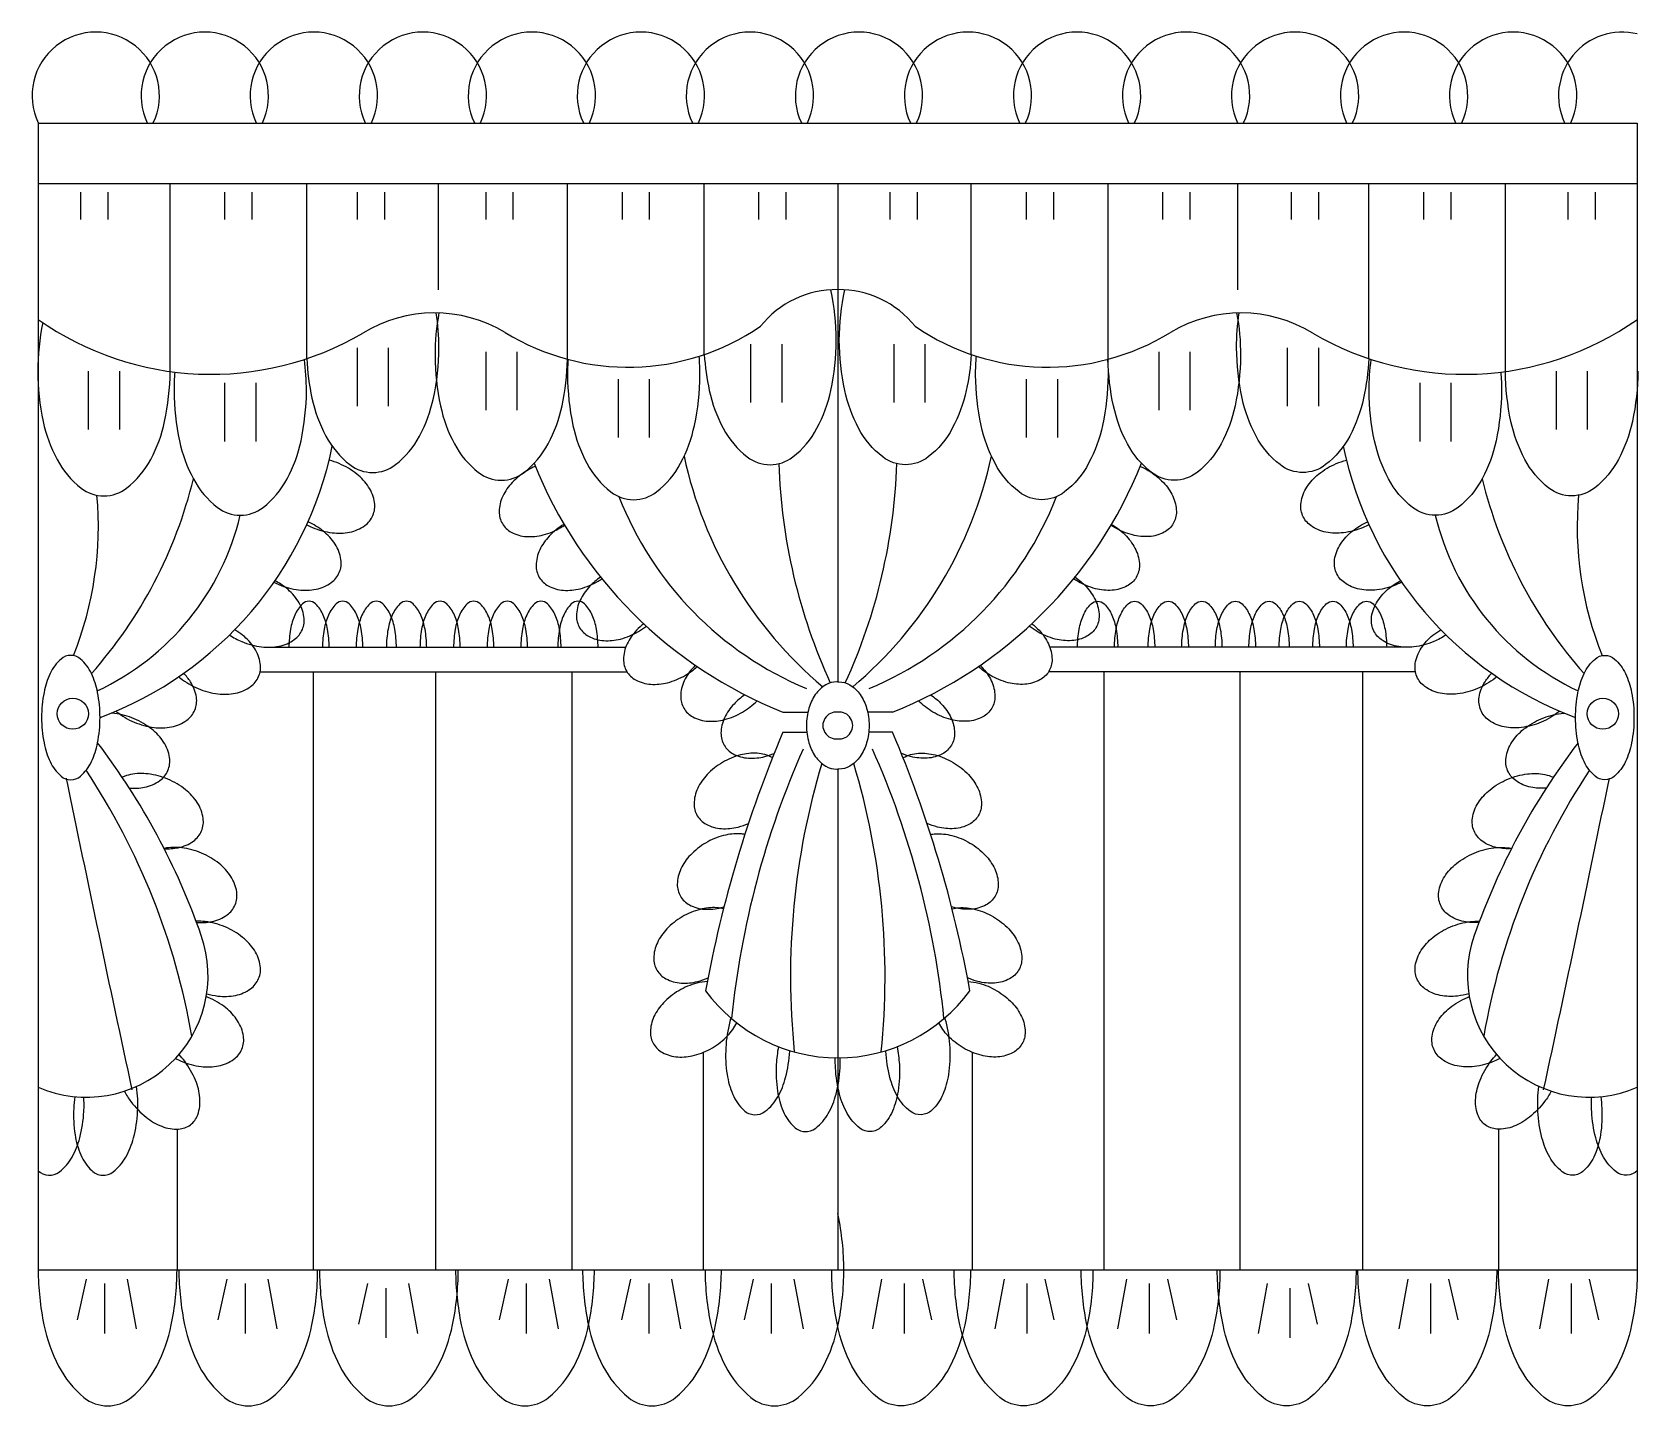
# Model space of a CAD drawing. Header units: metres. Extents: x 1090 to 1666, y 2890 to 3383.
import ezdxf

# ---------------------------------------------------------------- set-up
doc = ezdxf.new("R2010")
doc.units = ezdxf.units.M
for name, color, linetype in [('3', 3, 'Continuous'), ('4', 4, 'Continuous'), ('7', 7, 'Continuous')]:
    doc.layers.add(name, color=color, linetype=linetype)

msp = doc.modelspace()

# ---------------------------------------------------------------- linework, layer by layer
at = {"layer": '3'}
for p, q in [((1139.17, 3261.47), (1139.17, 3328.97)), ((1188.22, 3266.07), (1188.22, 3328.97)), ((1235.37, 3328.97), (1235.37, 3290.8)), ((1281.87, 3265.86), (1281.87, 3328.97)), ((1331, 3267.56), (1331, 3328.97)), ((1378.94, 3328.97), (1378.94, 3149.99)), ((1426.88, 3267.56), (1426.88, 3328.97)), ((1476.02, 3265.86), (1476.02, 3328.97)), ((1522.52, 3328.97), (1522.52, 3290.8)), ((1569.66, 3266.07), (1569.66, 3328.97)), ((1618.72, 3261.47), (1618.72, 3328.97)), ((1106.99, 3325.82), (1106.99, 3316.04)), ((1116.78, 3325.82), (1116.78, 3316.04)), ((1158.75, 3325.82), (1158.75, 3316.04)), ((1168.55, 3325.82), (1168.55, 3316.04)), ((1206.32, 3325.82), (1206.32, 3316.04)), ((1216.12, 3325.82), (1216.12, 3316.04)), ((1252.49, 3325.82), (1252.49, 3316.04)), ((1262.29, 3325.82), (1262.29, 3316.04)), ((1301.46, 3325.82), (1301.46, 3316.04)), ((1311.26, 3325.82), (1311.26, 3316.04)), ((1350.43, 3325.82), (1350.43, 3316.04)), ((1360.23, 3325.82), (1360.23, 3316.04)), ((1397.66, 3325.82), (1397.66, 3316.04)), ((1407.45, 3325.82), (1407.45, 3316.04)), ((1446.63, 3325.82), (1446.63, 3316.04)), ((1456.42, 3325.82), (1456.42, 3316.04)), ((1495.6, 3325.82), (1495.6, 3316.04)), ((1505.39, 3325.82), (1505.39, 3316.04)), ((1541.77, 3325.82), (1541.77, 3316.04)), ((1551.56, 3325.82), (1551.56, 3316.04)), ((1589.34, 3325.82), (1589.34, 3316.04)), ((1599.13, 3325.82), (1599.13, 3316.04)), ((1641.11, 3325.82), (1641.11, 3316.04)), ((1650.9, 3325.82), (1650.9, 3316.04)), ((1206.32, 3269.92), (1206.32, 3248.96)), ((1217.52, 3269.92), (1217.52, 3248.96)), ((1347.63, 3271.32), (1347.63, 3250.36)), ((1358.83, 3271.32), (1358.83, 3250.36)), ((1399.06, 3271.32), (1399.06, 3250.36)), ((1410.25, 3271.32), (1410.25, 3250.36)), ((1540.37, 3269.92), (1540.37, 3248.96)), ((1551.56, 3269.92), (1551.56, 3248.96)), ((1252.49, 3268.53), (1252.49, 3247.56)), ((1263.69, 3268.53), (1263.69, 3247.56)), ((1494.2, 3268.53), (1494.2, 3247.56)), ((1505.39, 3268.53), (1505.39, 3247.56)), ((1109.78, 3261.54), (1109.78, 3240.58)), ((1120.98, 3261.54), (1120.98, 3240.58)), ((1300.06, 3258.74), (1300.06, 3237.78)), ((1311.26, 3258.74), (1311.26, 3237.78)), ((1446.63, 3258.74), (1446.63, 3237.78)), ((1457.82, 3258.74), (1457.82, 3237.78)), ((1636.91, 3261.54), (1636.91, 3240.58)), ((1648.1, 3261.54), (1648.1, 3240.58)), ((1158.75, 3257.35), (1158.75, 3236.38)), ((1169.95, 3257.35), (1169.95, 3236.38)), ((1587.94, 3257.35), (1587.94, 3236.38)), ((1599.13, 3257.35), (1599.13, 3236.38)), ((1190.52, 3153.62), (1190.52, 2938.8)), ((1234.51, 3153.62), (1234.51, 2938.8)), ((1283.38, 3153.62), (1283.38, 2938.8)), ((1474.5, 3153.62), (1474.5, 2938.8)), ((1523.38, 3153.62), (1523.38, 2938.8)), ((1567.37, 3153.62), (1567.37, 2938.8)), ((1378.94, 3118.66), (1378.94, 2938.8)), ((1330.63, 3016.96), (1330.63, 2938.8)), ((1427.26, 3016.96), (1427.26, 2938.8)), ((1141.64, 2989.38), (1141.64, 2938.8)), ((1616.25, 2989.38), (1616.25, 2938.8)), ((1109.06, 2935.54), (1105.8, 2920.9)), ((1123.72, 2935.54), (1126.98, 2917.64)), ((1159.56, 2935.54), (1156.3, 2920.9)), ((1174.22, 2935.54), (1177.48, 2917.64)), ((1260.57, 2935.54), (1257.31, 2920.9)), ((1275.24, 2935.54), (1278.49, 2917.64)), ((1304.56, 2935.54), (1301.3, 2920.9)), ((1319.22, 2935.54), (1322.48, 2917.64)), ((1348.55, 2935.54), (1345.29, 2920.9)), ((1363.21, 2935.54), (1366.47, 2917.64)), ((1394.67, 2935.54), (1391.41, 2917.64)), ((1409.34, 2935.54), (1412.59, 2920.9)), ((1438.66, 2935.54), (1435.4, 2917.64)), ((1453.32, 2935.54), (1456.58, 2920.9)), ((1482.65, 2935.54), (1479.39, 2917.64)), ((1497.31, 2935.54), (1500.57, 2920.9)), ((1583.66, 2935.54), (1580.4, 2917.64)), ((1598.32, 2935.54), (1601.58, 2920.9)), ((1634.17, 2935.54), (1630.91, 2917.64)), ((1648.83, 2935.54), (1652.09, 2920.9)), ((1115.57, 2933.92), (1115.57, 2916.02)), ((1166.08, 2933.92), (1166.08, 2916.02)), ((1210.07, 2933.92), (1206.81, 2919.27)), ((1216.58, 2932.29), (1216.58, 2914.39)), ((1224.73, 2933.92), (1227.99, 2916.02)), ((1267.09, 2933.92), (1267.09, 2916.02)), ((1311.08, 2933.92), (1311.08, 2916.02)), ((1355.07, 2933.92), (1355.07, 2916.02)), ((1402.82, 2933.92), (1402.82, 2916.02)), ((1446.81, 2933.92), (1446.81, 2916.02)), ((1490.8, 2933.92), (1490.8, 2916.02)), ((1533.16, 2933.92), (1529.9, 2916.02)), ((1541.3, 2932.29), (1541.3, 2914.39)), ((1547.82, 2933.92), (1551.08, 2919.27)), ((1591.81, 2933.92), (1591.81, 2916.02)), ((1642.31, 2933.92), (1642.31, 2916.02))]:
    msp.add_line(p, q, dxfattribs=at)
for points in [[(1140.83, 3261.25, 0.02), (1140.56, 3254.55, 0.05)], [(1617.05, 3261.25, -0.02), (1617.32, 3254.55, -0.05)]]:
    msp.add_lwpolyline(points, format="xyb", dxfattribs=at)
for centre in [(1104.19, 3138.56), (1653.7, 3138.56)]:
    msp.add_circle(centre, 5.6, dxfattribs=at)
for centre, radius, start, end in [((1470.27, 3262.82), 149.95, 192.24, 229.85), ((1287.62, 3262.82), 149.95, 310.15, 347.76), ((1562.7, 3235.02), 205.05, 181.86, 204.6), ((1195.19, 3235.02), 205.05, 335.4, 358.14), ((987.62, 3262.08), 164.64, 318.49, 346.24), ((1770.27, 3262.08), 164.64, 193.76, 221.51), ((988.72, 3205.88), 124.67, 338.13, 5.14), ((1415.34, 3261.49), 123.46, 201.36, 247.3), ((1342.55, 3261.49), 123.46, 292.7, 338.64), ((1769.16, 3205.88), 124.67, 174.86, 201.87), ((1073.2, 3231.57), 93.7, 295.14, 346.59), ((1684.68, 3231.57), 93.7, 193.41, 244.86), ((1378.41, 3134.33), 4.83, 83.62, 276.38), ((1379.48, 3134.33), 4.83, 263.62, 96.38), ((1657.07, 2996.99), 317.88, 156.08, 174.21), ((1100.82, 2996.99), 317.88, 5.79, 23.92), ((1627.92, 3044.12), 265.96, 163.26, 185.83), ((1129.97, 3044.12), 265.96, 354.17, 16.74), ((11796.82, 5314.65), 10918.76, 191.62, 192.22), ((900.6, 2980.06), 250.03, 9.82, 33.55), ((1857.29, 2980.06), 250.03, 146.45, 170.18), ((-9038.93, 5314.65), 10918.76, 347.78, 348.38)]:
    msp.add_arc(centre, radius, start, end, dxfattribs=at)
at = {"layer": '4'}
for p, q in [((1091.79, 3350.71), (1666.09, 3350.71)), ((1091.79, 3350.71), (1091.79, 2938.8)), ((1666.09, 3350.71), (1666.09, 2938.8)), ((1174.57, 3162.41), (1302.78, 3162.41)), ((1583.32, 3162.41), (1455.11, 3162.41)), ((1171.47, 3153.62), (1303.24, 3153.62)), ((1091.79, 2938.8), (1666.09, 2938.8))]:
    msp.add_line(p, q, dxfattribs=at)
msp.add_lwpolyline([(1448.64, 3170.9, -0.03), (1451.21, 3168.55, -0.08), (1454.6, 3163.63, -0.11), (1455.89, 3158.09, -0.14), (1454.75, 3153.78, -0.14), (1451.53, 3150.7, -0.11), (1446.07, 3149.14, -0.08), (1440.12, 3149.71, -0.07), (1433.64, 3152.41, -0.05), (1429.42, 3155.52, -0.08)], format="xyb", dxfattribs=at)
for centre, radius, start, end in [((1067.46, 3261.42), 132.68, 290.53, 348.34), ((1690.43, 3261.42), 132.68, 191.66, 249.47), ((1418.66, 3287.97), 160.24, 201.79, 248.24), ((1339.23, 3287.97), 160.24, 291.76, 338.21), ((1764.11, 2960.27), 439.74, 157.03, 169.68), ((993.78, 2960.27), 439.74, 10.32, 22.97), ((914.57, 2976.59), 249.74, 19.24, 37.35), ((1843.32, 2976.59), 249.74, 142.65, 160.76), ((1109.12, 3044.51), 43.68, 246.64, 19.24), ((1648.77, 3044.51), 43.68, 160.76, 293.36), ((1379.02, 3073.85), 58.89, 216.19, 269.93), ((1378.87, 3073.85), 58.89, 270.07, 323.81)]:
    msp.add_arc(centre, radius, start, end, dxfattribs=at)
at = {"layer": '7'}
for p, q in [((1091.79, 3328.97), (1666.09, 3328.97)), ((1586.42, 3153.62), (1454.65, 3153.62)), ((1359.25, 3139.15), (1368.22, 3139.15)), ((1398.63, 3139.15), (1389.66, 3139.15)), ((1359.25, 3131.92), (1367.83, 3131.92)), ((1398.63, 3131.92), (1390.06, 3131.92))]:
    msp.add_line(p, q, dxfattribs=at)
for points in [[(1331, 3267.56, 0.04), (1332.81, 3254.68, 0.07), (1337.81, 3241.1, 0.11), (1346.46, 3230.8, 0.17), (1354.63, 3228, 0.17), (1362.8, 3230.8, 0.11), (1371.45, 3241.1, 0.07), (1376.45, 3254.68, 0.05), (1378.41, 3272.72, 0.05), (1376.45, 3290.75), (1376.44, 3290.8, 0.11)], [(1426.88, 3267.56, -0.04), (1425.08, 3254.68, -0.07), (1420.08, 3241.1, -0.11), (1411.42, 3230.8, -0.17), (1403.26, 3228, -0.17), (1395.09, 3230.8, -0.11), (1386.44, 3241.1, -0.07), (1381.44, 3254.68, -0.05), (1379.47, 3272.72, -0.05), (1381.44, 3290.75), (1381.45, 3290.8, -0.11)], [(1188.22, 3266.07, 0.04), (1190.1, 3251.89, 0.07), (1195.1, 3238.3, 0.11), (1203.75, 3228.01, 0.17), (1211.92, 3225.2, 0.17), (1220.09, 3228.01, 0.11), (1228.74, 3238.3, 0.07), (1233.74, 3251.89, 0.05), (1235.7, 3269.92, 0.04), (1234.76, 3282.5, 0.01)], [(1235.72, 3282.48, 0.05), (1234.31, 3267.13, 0.05)], [(1522.16, 3282.48, -0.05), (1523.58, 3267.13, -0.05)], [(1569.66, 3266.07, -0.04), (1567.79, 3251.89, -0.07), (1562.79, 3238.3, -0.11), (1554.13, 3228.01, -0.17), (1545.97, 3225.2, -0.17), (1537.8, 3228.01, -0.11), (1529.15, 3238.3, -0.07), (1524.14, 3251.89, -0.05), (1522.18, 3269.92, -0.04), (1523.13, 3282.5, -0.01)], [(1093.44, 3279.01, 0.05), (1091.6, 3261.54, 0.05)], [(1140.56, 3254.55, 0.05), (1142.53, 3236.52, 0.07), (1147.53, 3222.93, 0.11), (1156.18, 3212.64, 0.17), (1164.35, 3209.83, 0.17), (1172.52, 3212.64, 0.11), (1181.17, 3222.93, 0.07), (1186.17, 3236.52, 0.05), (1188.13, 3254.55, 0.03), (1187.38, 3265.79, 0.07)], [(1234.31, 3267.13, 0.05), (1236.27, 3249.09, 0.07), (1241.27, 3235.51, 0.11), (1249.92, 3225.21, 0.17), (1258.09, 3222.41, 0.17), (1266.26, 3225.21, 0.11), (1274.91, 3235.51, 0.07), (1279.91, 3249.09, 0.05), (1281.87, 3265.86, 0.05)], [(1281.88, 3260.14, 0.05), (1283.84, 3242.11, 0.07), (1288.84, 3228.52, 0.11), (1297.49, 3218.23, 0.17), (1305.66, 3215.42, 0.17), (1313.83, 3218.23, 0.11), (1322.48, 3228.52, 0.07), (1327.48, 3242.11, 0.05), (1329.45, 3260.14, 0.02), (1329.17, 3266.96, 0.07)], [(1282.07, 3265.81, 0.02), (1281.88, 3260.14, 0.05)], [(1476.01, 3260.14, -0.05), (1474.05, 3242.11, -0.07), (1469.04, 3228.52, -0.11), (1460.39, 3218.23, -0.17), (1452.23, 3215.42, -0.17), (1444.06, 3218.23, -0.11), (1435.41, 3228.52, -0.07), (1430.4, 3242.11, -0.05), (1428.44, 3260.14, -0.02), (1428.72, 3266.96, -0.07)], [(1475.82, 3265.81, -0.02), (1476.01, 3260.14, -0.05)], [(1523.58, 3267.13, -0.05), (1521.62, 3249.09, -0.07), (1516.61, 3235.51, -0.11), (1507.96, 3225.21, -0.17), (1499.8, 3222.41, -0.17), (1491.63, 3225.21, -0.11), (1482.98, 3235.51, -0.07), (1477.97, 3249.09, -0.05), (1476.02, 3265.86, -0.05)], [(1617.32, 3254.55, -0.05), (1615.36, 3236.52, -0.07), (1610.36, 3222.93, -0.11), (1601.7, 3212.64, -0.17), (1593.54, 3209.83, -0.17), (1585.37, 3212.64, -0.11), (1576.72, 3222.93, -0.07), (1571.71, 3236.52, -0.05), (1569.75, 3254.55, -0.03), (1570.51, 3265.79, -0.07)], [(1091.6, 3261.54, 0.05), (1093.56, 3243.51, 0.07), (1098.56, 3229.92, 0.11), (1107.21, 3219.62, 0.17), (1115.38, 3216.82, 0.17), (1123.55, 3219.62, 0.11), (1132.2, 3229.92, 0.07), (1137.2, 3243.51, 0.05), (1139.17, 3261.47, 0.05)], [(1666.29, 3261.54, -0.05), (1664.33, 3243.51, -0.07), (1659.32, 3229.92, -0.11), (1650.67, 3219.62, -0.17), (1642.51, 3216.82, -0.17), (1634.34, 3219.62, -0.11), (1625.69, 3229.92, -0.07), (1620.68, 3243.51, -0.05), (1618.72, 3261.47, -0.05)], [(1199.92, 3228.37, 0.04), (1196.27, 3229.61, 0.08)], [(1557.97, 3228.37, -0.04), (1561.62, 3229.61, -0.08)], [(1188.21, 3206.43, 0.02), (1190.26, 3205.46, 0.07), (1197.37, 3203.55, 0.08), (1203.63, 3203.78, 0.11), (1209.09, 3206.15, 0.14), (1211.99, 3209.79, 0.14), (1212.57, 3214.41, 0.11), (1210.46, 3219.98, 0.08), (1206.25, 3224.61, 0.07), (1199.92, 3228.37, 0.07)], [(1267.51, 3225.96, 0.07), (1262.01, 3221.6, 0.08), (1258.62, 3216.68, 0.11), (1257.34, 3211.14, 0.14), (1258.48, 3206.83, 0.14), (1261.69, 3203.75, 0.11), (1267.16, 3202.19, 0.08), (1273.11, 3202.76, 0.07), (1279.58, 3205.46, 0.01), (1280.83, 3206.24, 0.08)], [(1270.31, 3227.38, 0.03), (1267.51, 3225.96, 0.07)], [(1490.37, 3225.96, -0.07), (1495.87, 3221.6, -0.08), (1499.26, 3216.68, -0.11), (1500.55, 3211.14, -0.14), (1499.41, 3206.83, -0.14), (1496.2, 3203.75, -0.11), (1490.73, 3202.19, -0.08), (1484.78, 3202.76, -0.07), (1478.3, 3205.46, -0.01), (1477.06, 3206.24, -0.08)], [(1487.57, 3227.38, -0.03), (1490.37, 3225.96, -0.07)], [(1569.68, 3206.43, -0.02), (1567.63, 3205.46, -0.07), (1560.52, 3203.55, -0.08), (1554.26, 3203.78, -0.11), (1548.79, 3206.15, -0.14), (1545.89, 3209.79, -0.14), (1545.31, 3214.41, -0.11), (1547.43, 3219.98, -0.08), (1551.64, 3224.61, -0.07), (1557.97, 3228.37, -0.07)], [(1176.46, 3185.77, 0.02), (1178.19, 3184.97, 0.07), (1185.3, 3183.06, 0.08), (1191.56, 3183.28, 0.11), (1197.02, 3185.65, 0.14), (1199.92, 3189.29, 0.14), (1200.5, 3193.91, 0.11), (1198.39, 3199.48, 0.08), (1194.18, 3204.12, 0.06), (1188.69, 3207.5, 0.07)], [(1280.63, 3206.57, 0.07), (1275.29, 3202.31, 0.08), (1271.9, 3197.39, 0.11), (1270.62, 3191.85, 0.14), (1271.75, 3187.54, 0.14), (1274.97, 3184.46, 0.11), (1280.44, 3182.9, 0.08), (1286.39, 3183.47, 0.07), (1292.86, 3186.17, 0.02), (1294.21, 3187.02, 0.08)], [(1477.25, 3206.57, -0.07), (1482.6, 3202.31, -0.08), (1485.98, 3197.39, -0.11), (1487.27, 3191.85, -0.14), (1486.13, 3187.54, -0.14), (1482.92, 3184.46, -0.11), (1477.45, 3182.9, -0.08), (1471.5, 3183.47, -0.07), (1465.02, 3186.17, -0.02), (1463.67, 3187.02, -0.08)], [(1581.43, 3185.77, -0.02), (1579.7, 3184.97, -0.07), (1572.59, 3183.06, -0.08), (1566.33, 3183.28, -0.11), (1560.87, 3185.65, -0.14), (1557.96, 3189.29, -0.14), (1557.38, 3193.91, -0.11), (1559.5, 3199.48, -0.08), (1563.71, 3204.12, -0.06), (1569.2, 3207.5, -0.07)], [(1160.5, 3166.83, 0.05), (1164.91, 3164.47, 0.07), (1172.02, 3162.56, 0.08), (1178.28, 3162.78, 0.11), (1183.74, 3165.16, 0.14), (1186.65, 3168.8, 0.14), (1187.22, 3173.41, 0.11), (1185.11, 3178.98, 0.08), (1180.9, 3183.62, 0.05), (1176.82, 3186.3, 0.07)], [(1293.74, 3187.61, 0.05), (1289.78, 3184.23, 0.08), (1286.39, 3179.3, 0.11), (1285.1, 3173.76, 0.14), (1286.24, 3169.46, 0.14), (1289.45, 3166.37, 0.11), (1294.92, 3164.81, 0.08), (1300.87, 3165.39, 0.07), (1307.35, 3168.09, 0.03), (1310.19, 3170.03, 0.08)], [(1464.14, 3187.61, -0.05), (1468.11, 3184.23, -0.08), (1471.5, 3179.3, -0.11), (1472.79, 3173.76, -0.14), (1471.65, 3169.46, -0.14), (1468.43, 3166.37, -0.11), (1462.96, 3164.81, -0.08), (1457.01, 3165.39, -0.07), (1450.54, 3168.09, -0.03), (1447.7, 3170.03, -0.08)], [(1597.39, 3166.83, -0.05), (1592.97, 3164.47, -0.07), (1585.87, 3162.56, -0.08), (1579.61, 3162.78, -0.11), (1574.14, 3165.16, -0.14), (1571.24, 3168.8, -0.14), (1570.66, 3173.41, -0.11), (1572.78, 3178.98, -0.08), (1576.99, 3183.62, -0.05), (1581.06, 3186.3, -0.07)], [(1196.29, 3162.41, 0.04), (1195.69, 3168.93, 0.06), (1194.17, 3173.99, 0.1), (1191.42, 3177.98, 0.19), (1189.05, 3178.94, 0.19), (1186.68, 3177.98, 0.1), (1183.93, 3173.99, 0.06), (1182.42, 3168.93, 0.04), (1181.81, 3162.41, 0.04)], [(1208.37, 3162.41, 0.04), (1207.76, 3168.93, 0.06), (1206.25, 3173.99, 0.1), (1203.49, 3177.98, 0.19), (1201.12, 3178.94, 0.19), (1198.76, 3177.98, 0.1), (1196, 3173.99, 0.06), (1194.49, 3168.93, 0.04), (1193.88, 3162.41, 0.04)], [(1220.44, 3162.41, 0.04), (1219.83, 3168.93, 0.06), (1218.32, 3173.99, 0.1), (1215.56, 3177.98, 0.19), (1213.2, 3178.94, 0.19), (1210.83, 3177.98, 0.1), (1208.07, 3173.99, 0.06), (1206.56, 3168.93, 0.04), (1205.95, 3162.41, 0.04)], [(1231.3, 3162.41, 0.04), (1230.7, 3168.93, 0.06), (1229.18, 3173.99, 0.1), (1226.43, 3177.98, 0.19), (1224.06, 3178.94, 0.19), (1221.69, 3177.98, 0.1), (1218.94, 3173.99, 0.06), (1217.42, 3168.93, 0.04), (1216.82, 3162.41, 0.04)], [(1243.37, 3162.41, 0.04), (1242.77, 3168.93, 0.06), (1241.25, 3173.99, 0.1), (1238.5, 3177.98, 0.19), (1236.13, 3178.94, 0.19), (1233.76, 3177.98, 0.1), (1231.01, 3173.99, 0.06), (1229.49, 3168.93, 0.04), (1228.89, 3162.41, 0.04)], [(1255.44, 3162.41, 0.04), (1254.84, 3168.93, 0.06), (1253.32, 3173.99, 0.1), (1250.57, 3177.98, 0.19), (1248.2, 3178.94, 0.19), (1245.83, 3177.98, 0.1), (1243.08, 3173.99, 0.06), (1241.56, 3168.93, 0.04), (1240.96, 3162.41, 0.04)], [(1267.51, 3162.41, 0.04), (1266.91, 3168.93, 0.06), (1265.39, 3173.99, 0.1), (1262.64, 3177.98, 0.19), (1260.27, 3178.94, 0.19), (1257.9, 3177.98, 0.1), (1255.15, 3173.99, 0.06), (1253.63, 3168.93, 0.04), (1253.03, 3162.41, 0.04)], [(1279.58, 3162.41, 0.04), (1278.98, 3168.93, 0.06), (1277.46, 3173.99, 0.1), (1274.71, 3177.98, 0.19), (1272.34, 3178.94, 0.19), (1269.97, 3177.98, 0.1), (1267.22, 3173.99, 0.06), (1265.71, 3168.93, 0.04), (1265.1, 3162.41, 0.04)], [(1292.86, 3162.41, 0.04), (1292.26, 3168.93, 0.06), (1290.74, 3173.99, 0.1), (1287.99, 3177.98, 0.19), (1285.62, 3178.94, 0.19), (1283.25, 3177.98, 0.1), (1280.5, 3173.99, 0.06), (1278.98, 3168.93, 0.04), (1278.38, 3162.41, 0.04)], [(1465.03, 3162.41, -0.04), (1465.63, 3168.93, -0.06), (1467.15, 3173.99, -0.1), (1469.9, 3177.98, -0.19), (1472.27, 3178.94, -0.19), (1474.64, 3177.98, -0.1), (1477.39, 3173.99, -0.06), (1478.9, 3168.93, -0.04), (1479.51, 3162.41, -0.04)], [(1478.3, 3162.41, -0.04), (1478.91, 3168.93, -0.06), (1480.42, 3173.99, -0.1), (1483.18, 3177.98, -0.19), (1485.54, 3178.94, -0.19), (1487.91, 3177.98, -0.1), (1490.67, 3173.99, -0.06), (1492.18, 3168.93, -0.04), (1492.79, 3162.41, -0.04)], [(1490.37, 3162.41, -0.04), (1490.98, 3168.93, -0.06), (1492.49, 3173.99, -0.1), (1495.25, 3177.98, -0.19), (1497.62, 3178.94, -0.19), (1499.98, 3177.98, -0.1), (1502.74, 3173.99, -0.06), (1504.25, 3168.93, -0.04), (1504.86, 3162.41, -0.04)], [(1502.44, 3162.41, -0.04), (1503.05, 3168.93, -0.06), (1504.56, 3173.99, -0.1), (1507.32, 3177.98, -0.19), (1509.69, 3178.94, -0.19), (1512.06, 3177.98, -0.1), (1514.81, 3173.99, -0.06), (1516.32, 3168.93, -0.04), (1516.93, 3162.41, -0.04)], [(1514.52, 3162.41, -0.04), (1515.12, 3168.93, -0.06), (1516.64, 3173.99, -0.1), (1519.39, 3177.98, -0.19), (1521.76, 3178.94, -0.19), (1524.13, 3177.98, -0.1), (1526.88, 3173.99, -0.06), (1528.39, 3168.93, -0.04), (1529, 3162.41, -0.04)], [(1526.59, 3162.41, -0.04), (1527.19, 3168.93, -0.06), (1528.71, 3173.99, -0.1), (1531.46, 3177.98, -0.19), (1533.83, 3178.94, -0.19), (1536.2, 3177.98, -0.1), (1538.95, 3173.99, -0.06), (1540.46, 3168.93, -0.04), (1541.07, 3162.41, -0.04)], [(1537.45, 3162.41, -0.04), (1538.05, 3168.93, -0.06), (1539.57, 3173.99, -0.1), (1542.32, 3177.98, -0.19), (1544.69, 3178.94, -0.19), (1547.06, 3177.98, -0.1), (1549.81, 3173.99, -0.06), (1551.33, 3168.93, -0.04), (1551.93, 3162.41, -0.04)], [(1549.52, 3162.41, -0.04), (1550.12, 3168.93, -0.06), (1551.64, 3173.99, -0.1), (1554.39, 3177.98, -0.19), (1556.76, 3178.94, -0.19), (1559.13, 3177.98, -0.1), (1561.88, 3173.99, -0.06), (1563.4, 3168.93, -0.04), (1564, 3162.41, -0.04)], [(1561.59, 3162.41, -0.04), (1562.2, 3168.93, -0.06), (1563.71, 3173.99, -0.1), (1566.46, 3177.98, -0.19), (1568.83, 3178.94, -0.19), (1571.2, 3177.98, -0.1), (1573.95, 3173.99, -0.06), (1575.47, 3168.93, -0.04), (1576.07, 3162.41, -0.04)], [(1142.28, 3151.85, 0.01), (1142.89, 3151.35, 0.07), (1149.22, 3147.59, 0.07), (1156.33, 3145.68, 0.08), (1162.59, 3145.91, 0.11), (1168.05, 3148.28, 0.14), (1170.95, 3151.92, 0.14), (1171.53, 3156.54, 0.11), (1169.42, 3162.1, 0.08), (1165.21, 3166.74, 0.03), (1162.38, 3168.71, 0.07)], [(1309.25, 3170.9, 0.03), (1306.67, 3168.55, 0.08), (1303.29, 3163.63, 0.11), (1302, 3158.09, 0.14), (1303.14, 3153.78, 0.14), (1306.35, 3150.7, 0.11), (1311.82, 3149.14, 0.08), (1317.77, 3149.71, 0.07), (1324.25, 3152.41, 0.05), (1328.47, 3155.52, 0.08)], [(1615.6, 3151.85, -0.01), (1614.99, 3151.35, -0.07), (1608.67, 3147.59, -0.07), (1601.56, 3145.68, -0.08), (1595.3, 3145.91, -0.11), (1589.83, 3148.28, -0.14), (1586.93, 3151.92, -0.14), (1586.35, 3156.54, -0.11), (1588.47, 3162.1, -0.08), (1592.68, 3166.74, -0.03), (1595.51, 3168.71, -0.07)], [(1327.85, 3155.95, 0.01), (1327.19, 3155.29, 0.08), (1323.81, 3150.37, 0.11), (1322.52, 3144.83, 0.14), (1323.66, 3140.52, 0.14), (1326.87, 3137.44, 0.11), (1332.34, 3135.88, 0.08), (1338.29, 3136.45, 0.07), (1344.77, 3139.15, 0.06), (1349.97, 3143.2, 0.08)], [(1430.04, 3155.95, -0.01), (1430.69, 3155.29, -0.08), (1434.08, 3150.37, -0.11), (1435.37, 3144.83, -0.14), (1434.23, 3140.52, -0.14), (1431.01, 3137.44, -0.11), (1425.55, 3135.88, -0.08), (1419.6, 3136.45, -0.07), (1413.12, 3139.15, -0.06), (1407.92, 3143.2, -0.08)], [(1119.73, 3139.47), (1119.96, 3139.29, 0.07), (1126.29, 3135.53, 0.07), (1133.39, 3133.63, 0.08), (1139.65, 3133.85, 0.11), (1145.12, 3136.22, 0.14), (1148.02, 3139.86, 0.14), (1148.6, 3144.48, 0.11), (1146.48, 3150.05, 0.05), (1144.05, 3153.08, 0.07)], [(1378.94, 3149.99, 0.01), (1378.57, 3150, 0.14), (1374.63, 3148.92, 0.11), (1370.88, 3145.41, 0.08), (1368.58, 3140.55, 0.07), (1367.7, 3134.33, 0.07)], [(1378.94, 3149.99, -0.01), (1379.32, 3150, -0.14), (1383.25, 3148.92, -0.11), (1387, 3145.41, -0.08), (1389.31, 3140.55, -0.07), (1390.19, 3134.33, -0.07)], [(1638.15, 3139.47), (1637.93, 3139.29, -0.07), (1631.6, 3135.53, -0.07), (1624.49, 3133.63, -0.08), (1618.23, 3133.85, -0.11), (1612.77, 3136.22, -0.14), (1609.87, 3139.86, -0.14), (1609.29, 3144.48, -0.11), (1611.4, 3150.05, -0.05), (1613.84, 3153.08, -0.07)], [(1345.58, 3145.36, 0.05), (1341.68, 3142.03, 0.08), (1338.29, 3137.11, 0.11), (1337, 3131.57, 0.14), (1338.14, 3127.26, 0.14), (1341.36, 3124.17, 0.11), (1346.83, 3122.61, 0.08), (1352.78, 3123.19, 0.03), (1356.11, 3124.32, 0.07)], [(1412.3, 3145.36, -0.05), (1416.21, 3142.03, -0.08), (1419.6, 3137.11, -0.11), (1420.88, 3131.57, -0.14), (1419.74, 3127.26, -0.14), (1416.53, 3124.17, -0.11), (1411.06, 3122.61, -0.08), (1405.11, 3123.19, -0.03), (1401.77, 3124.32, -0.07)], [(1126.29, 3136.74, 0.07), (1119.18, 3138.65, 0.01), (1118.03, 3138.76, 0.11)], [(1631.6, 3136.74, -0.07), (1638.71, 3138.65, -0.01), (1639.85, 3138.76, -0.11)], [(1124.52, 3111.84, 0.07), (1130, 3112.15, 0.11), (1135.46, 3114.52, 0.14), (1138.36, 3118.16, 0.14), (1138.94, 3122.78, 0.11), (1136.83, 3128.35, 0.08), (1132.61, 3132.98, 0.07), (1126.29, 3136.74, 0.07)], [(1367.7, 3134.33, 0.07), (1368.58, 3128.11, 0.08), (1370.88, 3123.24, 0.11), (1374.63, 3119.74, 0.14), (1378.57, 3118.65, 0.01), (1378.94, 3118.66, 0.11)], [(1390.19, 3134.33, -0.07), (1389.31, 3128.11, -0.08), (1387, 3123.24, -0.11), (1383.25, 3119.74, -0.14), (1379.32, 3118.65, -0.01), (1378.94, 3118.66, -0.11)], [(1633.37, 3111.84, -0.07), (1627.89, 3112.15, -0.11), (1622.43, 3114.52, -0.14), (1619.52, 3118.16, -0.14), (1618.95, 3122.78, -0.11), (1621.06, 3128.35, -0.08), (1625.27, 3132.98, -0.07), (1631.6, 3136.74, -0.07)], [(1337.52, 3121.07, 0.07), (1332.02, 3116.71, 0.08), (1328.63, 3111.79, 0.11), (1327.35, 3106.25, 0.14), (1328.49, 3101.94, 0.14), (1331.7, 3098.86, 0.11), (1337.17, 3097.29, 0.08), (1343.12, 3097.87, 0.04), (1346.89, 3099.18, 0.07)], [(1355.48, 3122.74), (1355.42, 3122.78, 0.11), (1349.95, 3124.34, 0.08), (1344, 3123.76, 0.07), (1337.52, 3121.07, 0.07)], [(1402.4, 3122.74), (1402.47, 3122.78, -0.11), (1407.94, 3124.34, -0.08), (1413.89, 3123.76, -0.07), (1420.36, 3121.07, -0.07)], [(1420.36, 3121.07, -0.07), (1425.86, 3116.71, -0.08), (1429.25, 3111.79, -0.11), (1430.54, 3106.25, -0.14), (1429.4, 3101.94, -0.14), (1426.19, 3098.86, -0.11), (1420.72, 3097.29, -0.08), (1414.77, 3097.87, -0.04), (1411, 3099.18, -0.07)], [(1138.36, 3115.04, 0.07), (1131.25, 3116.94, 0.08), (1124.99, 3116.72, 0.06), (1121.95, 3115.75, 0.14)], [(1137.02, 3090.11, 0.06), (1142.07, 3090.45, 0.11), (1147.53, 3092.82, 0.14), (1150.43, 3096.46, 0.14), (1151.01, 3101.07, 0.11), (1148.9, 3106.64, 0.08), (1144.69, 3111.28, 0.07), (1138.36, 3115.04, 0.07)], [(1620.86, 3090.11, -0.06), (1615.82, 3090.45, -0.11), (1610.36, 3092.82, -0.14), (1607.45, 3096.46, -0.14), (1606.87, 3101.07, -0.11), (1608.99, 3106.64, -0.08), (1613.2, 3111.28, -0.07), (1619.53, 3115.04, -0.07)], [(1619.53, 3115.04, -0.07), (1626.64, 3116.94, -0.08), (1632.9, 3116.72, -0.06), (1635.94, 3115.75, -0.14)], [(1331.49, 3092.13, 0.07), (1325.99, 3087.78, 0.08), (1322.6, 3082.85, 0.11), (1321.31, 3077.31, 0.14), (1322.45, 3073, 0.14), (1325.67, 3069.92, 0.11), (1331.13, 3068.36, 0.08), (1337.08, 3068.93, 0.01), (1338.08, 3069.22, 0.07)], [(1345.58, 3095.19, 0.03), (1343.91, 3095.4, 0.08), (1337.96, 3094.83, 0.07), (1331.49, 3092.13, 0.07)], [(1412.31, 3095.19, -0.03), (1413.97, 3095.4, -0.08), (1419.92, 3094.83, -0.07), (1426.4, 3092.13, -0.07)], [(1426.4, 3092.13, -0.07), (1431.9, 3087.78, -0.08), (1435.29, 3082.85, -0.11), (1436.57, 3077.31, -0.14), (1435.43, 3073, -0.14), (1432.22, 3069.92, -0.11), (1426.75, 3068.36, -0.08), (1420.8, 3068.93, -0.01), (1419.81, 3069.22, -0.07)], [(1150.43, 3088.51, 0.07), (1143.32, 3090.42, 0.08), (1137.06, 3090.2), (1136.99, 3090.18, 0.14)], [(1148.66, 3063.61, 0.07), (1154.14, 3063.92, 0.11), (1159.6, 3066.29, 0.14), (1162.5, 3069.93, 0.14), (1163.08, 3074.55, 0.11), (1160.97, 3080.12, 0.08), (1156.76, 3084.76, 0.07), (1150.43, 3088.51, 0.07)], [(1609.23, 3063.61, -0.07), (1603.75, 3063.92, -0.11), (1598.28, 3066.29, -0.14), (1595.38, 3069.93, -0.14), (1594.8, 3074.55, -0.11), (1596.92, 3080.12, -0.08), (1601.13, 3084.76, -0.07), (1607.46, 3088.51, -0.07)], [(1607.46, 3088.51, -0.07), (1614.57, 3090.42, -0.08), (1620.83, 3090.2), (1620.9, 3090.18, -0.14)], [(1337.89, 3068.5, 0.05), (1335.46, 3068.88, 0.08), (1329.52, 3068.3, 0.07), (1323.04, 3065.6, 0.07)], [(1419.99, 3068.5, -0.05), (1422.42, 3068.88, -0.08), (1428.37, 3068.3, -0.07), (1434.85, 3065.6, -0.07)], [(1158.88, 3061.99, 0.07), (1151.77, 3063.9, 0.04), (1148.51, 3064.03, 0.11)], [(1323.04, 3065.6, 0.07), (1317.54, 3061.25, 0.08), (1314.15, 3056.33, 0.11), (1312.86, 3050.79, 0.14), (1314, 3046.48, 0.14), (1317.22, 3043.4, 0.11), (1322.68, 3041.83, 0.08), (1328.63, 3042.41, 0.04), (1332.36, 3043.7, 0.07)], [(1434.85, 3065.6, -0.07), (1440.35, 3061.25, -0.08), (1443.74, 3056.33, -0.11), (1445.02, 3050.79, -0.14), (1443.88, 3046.48, -0.14), (1440.67, 3043.4, -0.11), (1435.2, 3041.83, -0.08), (1429.25, 3042.41, -0.04), (1425.53, 3043.7, -0.07)], [(1599.01, 3061.99, -0.07), (1606.12, 3063.9, -0.04), (1609.38, 3064.03, -0.11)], [(1152.31, 3037.99, 0.04), (1156.33, 3037.17, 0.08), (1162.59, 3037.4, 0.11), (1168.05, 3039.77, 0.14), (1170.95, 3043.41, 0.14), (1171.53, 3048.03, 0.11), (1169.42, 3053.59, 0.08), (1165.21, 3058.23, 0.07), (1158.88, 3061.99, 0.07)], [(1605.58, 3037.99, -0.04), (1601.56, 3037.17, -0.08), (1595.3, 3037.4, -0.11), (1589.83, 3039.77, -0.14), (1586.93, 3043.41, -0.14), (1586.35, 3048.03, -0.11), (1588.47, 3053.59, -0.08), (1592.68, 3058.23, -0.07), (1599.01, 3061.99, -0.07)], [(1332.1, 3042.37, 0.05), (1328.31, 3041.78, 0.07), (1321.83, 3039.08, 0.07)], [(1425.79, 3042.37, -0.05), (1429.58, 3041.78, -0.07), (1436.05, 3039.08, -0.07)], [(1141.1, 3014.75, 0.02), (1143.18, 3013.76, 0.07), (1150.29, 3011.85, 0.08), (1156.55, 3012.08, 0.11), (1162.02, 3014.45, 0.14), (1164.92, 3018.09, 0.14), (1165.5, 3022.71, 0.11), (1163.38, 3028.28, 0.08), (1159.17, 3032.91, 0.07), (1152.84, 3036.67, 0.07)], [(1152.84, 3036.67, 0.01), (1152.14, 3036.95, 0.08)], [(1321.83, 3039.08, 0.07), (1316.33, 3034.73, 0.08), (1312.94, 3029.8, 0.11), (1311.66, 3024.26, 0.14), (1312.8, 3019.96, 0.14), (1316.01, 3016.87, 0.11), (1321.48, 3015.31, 0.08), (1327.43, 3015.88, 0.07), (1333.9, 3018.58, 0.07), (1339.4, 3022.94, 0.08), (1342.64, 3027.54, 0.11)], [(1436.05, 3039.08, -0.07), (1441.56, 3034.73, -0.08), (1444.94, 3029.8, -0.11), (1446.23, 3024.26, -0.14), (1445.09, 3019.96, -0.14), (1441.88, 3016.87, -0.11), (1436.41, 3015.31, -0.08), (1430.46, 3015.88, -0.07), (1423.98, 3018.58, -0.07), (1418.48, 3022.94, -0.08), (1415.25, 3027.54, -0.11)], [(1616.79, 3014.75, -0.02), (1614.7, 3013.76, -0.07), (1607.59, 3011.85, -0.08), (1601.33, 3012.08, -0.11), (1595.87, 3014.45, -0.14), (1592.97, 3018.09, -0.14), (1592.39, 3022.71, -0.11), (1594.51, 3028.28, -0.08), (1598.72, 3032.91, -0.07), (1605.05, 3036.67, -0.07)], [(1605.05, 3036.67, -0.01), (1605.74, 3036.95, -0.08)], [(1340.54, 3029.27, 0.01), (1340.18, 3028.02, 0.05), (1338.73, 3018.58, 0.05)], [(1417.35, 3029.27, -0.01), (1417.7, 3028.02, -0.05), (1419.16, 3018.58, -0.05)], [(1125.08, 2999.29, 0.06), (1130.54, 2993.64, 0.08), (1136.17, 2990.38, 0.11), (1142.23, 2989.4, 0.15), (1146.43, 2990.92, 0.15), (1149.07, 2994.52, 0.11), (1149.83, 3000.61, 0.08), (1148.28, 3006.93, 0.06), (1144.39, 3013.76, 0.03), (1142.38, 3016.19, 0.08)], [(1338.73, 3018.58, 0.05), (1339.18, 3009.05, 0.06), (1341.22, 3001.84, 0.1), (1345.18, 2996.17, 0.18), (1348.97, 2994.55, 0.18), (1352.91, 2995.77, 0.1), (1357.44, 3000.99, 0.06), (1360.22, 3007.94, 0.05), (1361.67, 3017.38), (1361.68, 3017.57, 0.06)], [(1357.62, 3018.99, 0.03), (1356.84, 3012.56, 0.05)], [(1419.16, 3018.58, -0.05), (1418.7, 3009.05, -0.06), (1416.67, 3001.84, -0.1), (1412.71, 2996.17, -0.18), (1408.92, 2994.55, -0.18), (1404.98, 2995.77, -0.1), (1400.45, 3000.99, -0.06), (1397.67, 3007.94, -0.05), (1396.22, 3017.38), (1396.21, 3017.57, -0.06)], [(1400.27, 3018.99, -0.03), (1401.05, 3012.56, -0.05)], [(1632.81, 2999.29, -0.06), (1627.35, 2993.64, -0.08), (1621.71, 2990.38, -0.11), (1615.66, 2989.4, -0.15), (1611.46, 2990.92, -0.15), (1608.82, 2994.52, -0.11), (1608.06, 3000.61, -0.08), (1609.61, 3006.93, -0.06), (1613.49, 3013.76, -0.03), (1615.51, 3016.19, -0.08)], [(1356.84, 3012.56, 0.05), (1357.29, 3003.02, 0.06), (1359.33, 2995.81, 0.1), (1363.28, 2990.14, 0.18), (1367.07, 2988.52, 0.18), (1371.01, 2989.74, 0.1), (1375.54, 2994.96, 0.06), (1378.32, 3001.92, 0.05), (1379.77, 3011.35, 0.02), (1379.83, 3014.97, 0.06)], [(1401.05, 3012.56, -0.05), (1400.6, 3003.02, -0.06), (1398.56, 2995.81, -0.1), (1394.61, 2990.14, -0.18), (1390.81, 2988.52, -0.18), (1386.87, 2989.74, -0.1), (1382.34, 2994.96, -0.06), (1379.56, 3001.92, -0.05), (1378.11, 3011.35, -0.02), (1378.06, 3014.97, -0.06)], [(1104.56, 2996.88, 0.05), (1105.01, 2987.35, 0.06), (1107.05, 2980.14, 0.1), (1111, 2974.47, 0.18), (1114.79, 2972.85, 0.18), (1118.73, 2974.06, 0.1), (1123.26, 2979.29, 0.06), (1126.04, 2986.24, 0.05), (1127.49, 2995.68, 0.05), (1127.11, 3004.7, 0.06)], [(1653.33, 2996.88, -0.05), (1652.88, 2987.35, -0.06), (1650.84, 2980.14, -0.1), (1646.88, 2974.47, -0.18), (1643.09, 2972.85, -0.18), (1639.15, 2974.06, -0.1), (1634.62, 2979.29, -0.06), (1631.84, 2986.24, -0.05), (1630.39, 2995.68, -0.05), (1630.77, 3004.7, -0.06)], [(1091.79, 2974.37, 0.17), (1095.48, 2972.85, 0.18), (1099.42, 2974.06, 0.1), (1103.95, 2979.29, 0.06), (1106.73, 2986.24, 0.05), (1108.18, 2995.68, 0.03), (1108.17, 3000.83, 0.06)], [(1104.96, 3001.02, 0.02), (1104.56, 2996.88, 0.05)], [(1122.7, 3002.99, 0.04), (1125.08, 2999.29, 0.06)], [(1635.19, 3002.99, -0.04), (1632.81, 2999.29, -0.06)], [(1666.09, 2974.37, -0.17), (1662.41, 2972.85, -0.18), (1658.47, 2974.06, -0.1), (1653.94, 2979.29, -0.06), (1651.16, 2986.24, -0.05), (1649.71, 2995.68, -0.03), (1649.71, 3000.83, -0.06)], [(1652.93, 3001.02, -0.02), (1653.33, 2996.88, -0.05)], [(1331.29, 2938.8, 0.05), (1333.35, 2919.07, 0.07), (1338.59, 2904.28, 0.1), (1347.73, 2892.99, 0.17), (1356.21, 2889.98, 0.17), (1364.69, 2892.99, 0.1), (1373.83, 2904.28, 0.07), (1379.07, 2919.07, 0.05), (1381.13, 2938.8, 0.05), (1379.07, 2958.52), (1378.94, 2959.12, 0.1)], [(1091.79, 2938.8, 0.05), (1093.86, 2919.07, 0.07), (1099.09, 2904.28, 0.1), (1108.23, 2892.99, 0.17), (1116.72, 2889.98, 0.17), (1125.2, 2892.99, 0.1), (1134.34, 2904.28, 0.07), (1139.58, 2919.07, 0.05), (1141.64, 2938.8, 0.05)], [(1142.3, 2938.8, 0.05), (1144.36, 2919.07, 0.07), (1149.6, 2904.28, 0.1), (1158.74, 2892.99, 0.17), (1167.22, 2889.98, 0.17), (1175.7, 2892.99, 0.1), (1184.85, 2904.28, 0.07), (1190.08, 2919.07, 0.05), (1192.15, 2938.8, 0.05)], [(1192.8, 2938.8, 0.05), (1194.87, 2919.07, 0.07), (1200.1, 2904.28, 0.1), (1209.25, 2892.99, 0.17), (1217.73, 2889.98, 0.17), (1226.21, 2892.99, 0.1), (1235.35, 2904.28, 0.07), (1240.59, 2919.07, 0.05), (1242.65, 2938.8, 0.05)], [(1241.68, 2938.8, 0.05), (1243.74, 2919.07, 0.07), (1248.98, 2904.28, 0.1), (1258.12, 2892.99, 0.17), (1266.6, 2889.98, 0.17), (1275.09, 2892.99, 0.1), (1284.23, 2904.28, 0.07), (1289.47, 2919.07, 0.05), (1291.53, 2938.8, 0.05)], [(1287.3, 2938.8, 0.05), (1289.36, 2919.07, 0.07), (1294.6, 2904.28, 0.1), (1303.74, 2892.99, 0.17), (1312.22, 2889.98, 0.17), (1320.7, 2892.99, 0.1), (1329.85, 2904.28, 0.07), (1335.08, 2919.07, 0.05), (1337.15, 2938.8, 0.05)], [(1426.6, 2938.8, -0.05), (1424.54, 2919.07, -0.07), (1419.3, 2904.28, -0.1), (1410.16, 2892.99, -0.17), (1401.68, 2889.98, -0.17), (1393.19, 2892.99, -0.1), (1384.05, 2904.28, -0.07), (1378.81, 2919.07, -0.05), (1376.75, 2938.8, -0.05)], [(1470.59, 2938.8, -0.05), (1468.53, 2919.07, -0.07), (1463.29, 2904.28, -0.1), (1454.15, 2892.99, -0.17), (1445.66, 2889.98, -0.17), (1437.18, 2892.99, -0.1), (1428.04, 2904.28, -0.07), (1422.8, 2919.07, -0.05), (1420.74, 2938.8, -0.05)], [(1516.21, 2938.8, -0.05), (1514.14, 2919.07, -0.07), (1508.91, 2904.28, -0.1), (1499.76, 2892.99, -0.17), (1491.28, 2889.98, -0.17), (1482.8, 2892.99, -0.1), (1473.66, 2904.28, -0.07), (1468.42, 2919.07, -0.05), (1466.36, 2938.8, -0.05)], [(1565.08, 2938.8, -0.05), (1563.02, 2919.07, -0.07), (1557.78, 2904.28, -0.1), (1548.64, 2892.99, -0.17), (1540.16, 2889.98, -0.17), (1531.68, 2892.99, -0.1), (1522.53, 2904.28, -0.07), (1517.3, 2919.07, -0.05), (1515.23, 2938.8, -0.05)], [(1615.59, 2938.8, -0.05), (1613.53, 2919.07, -0.07), (1608.29, 2904.28, -0.1), (1599.15, 2892.99, -0.17), (1590.66, 2889.98, -0.17), (1582.18, 2892.99, -0.1), (1573.04, 2904.28, -0.07), (1567.8, 2919.07, -0.05), (1565.74, 2938.8, -0.05)], [(1666.09, 2938.8, -0.05), (1664.03, 2919.07, -0.07), (1658.79, 2904.28, -0.1), (1649.65, 2892.99, -0.17), (1641.17, 2889.98, -0.17), (1632.69, 2892.99, -0.1), (1623.55, 2904.28, -0.07), (1618.31, 2919.07, -0.05), (1616.25, 2938.8, -0.05)]]:
    msp.add_lwpolyline(points, format="xyb", dxfattribs=at)
for points in [[(1093, 3137.16, 0.05), (1093.87, 3128.1, 0.06), (1096.07, 3121.35, 0.1), (1099.98, 3116.13, 0.18), (1103.49, 3114.8, 0.18), (1106.99, 3116.13, 0.1), (1110.91, 3121.35, 0.06), (1113.11, 3128.1, 0.05), (1113.98, 3137.16, 0.05), (1113.11, 3146.23, 0.06), (1110.91, 3152.97, 0.1), (1106.99, 3158.2, 0.18), (1103.49, 3159.52, 0.18), (1099.98, 3158.2, 0.1), (1096.07, 3152.97, 0.06), (1093.87, 3146.23, 0.05)], [(1664.89, 3137.16, -0.05), (1664.02, 3128.1, -0.06), (1661.82, 3121.35, -0.1), (1657.9, 3116.13, -0.18), (1654.4, 3114.8, -0.18), (1650.89, 3116.13, -0.1), (1646.98, 3121.35, -0.06), (1644.78, 3128.1, -0.05), (1643.9, 3137.16, -0.05), (1644.78, 3146.23, -0.06), (1646.98, 3152.97, -0.1), (1650.89, 3158.2, -0.18), (1654.4, 3159.52, -0.18), (1657.9, 3158.2, -0.1), (1661.82, 3152.97, -0.06), (1664.02, 3146.23, -0.05)]]:
    msp.add_lwpolyline(points, format="xyb", close=True, dxfattribs=at)
for centre, radius, start, end in [((1112.46, 3360.49), 22.86, 334.69, 205.31), ((1151.62, 3360.49), 22.86, 334.69, 205.31), ((1190.77, 3360.49), 22.86, 334.69, 205.31), ((1229.93, 3360.49), 22.86, 334.69, 205.31), ((1269.09, 3360.49), 22.86, 334.69, 205.31), ((1308.24, 3360.49), 22.86, 334.69, 205.31), ((1347.4, 3360.49), 22.86, 334.69, 205.31), ((1386.56, 3360.49), 22.86, 334.69, 205.31), ((1425.71, 3360.49), 22.86, 334.69, 205.31), ((1464.87, 3360.49), 22.86, 334.69, 205.31), ((1504.03, 3360.49), 22.86, 334.69, 205.31), ((1543.18, 3360.49), 22.86, 334.69, 205.31), ((1582.34, 3360.49), 22.86, 334.69, 205.31), ((1621.5, 3360.49), 22.86, 334.69, 205.31), ((1660.65, 3360.49), 22.86, 76.24, 205.31), ((1378.57, 3255.75), 35.11, 89.39, 141.33), ((1379.32, 3255.75), 35.11, 38.67, 90.61), ((1234.16, 3233.11), 49.39, 59.15, 121.48), ((1523.72, 3233.11), 49.39, 58.52, 120.85), ((1153.9, 3368.24), 107.78, 234.81, 300.36), ((1303.65, 3347.13), 84.13, 238.34, 304.38), ((1454.24, 3347.13), 84.13, 235.62, 301.66), ((1603.99, 3368.24), 107.78, 239.64, 305.19)]:
    msp.add_arc(centre, radius, start, end, dxfattribs=at)

doc.saveas('drawing.dxf')
